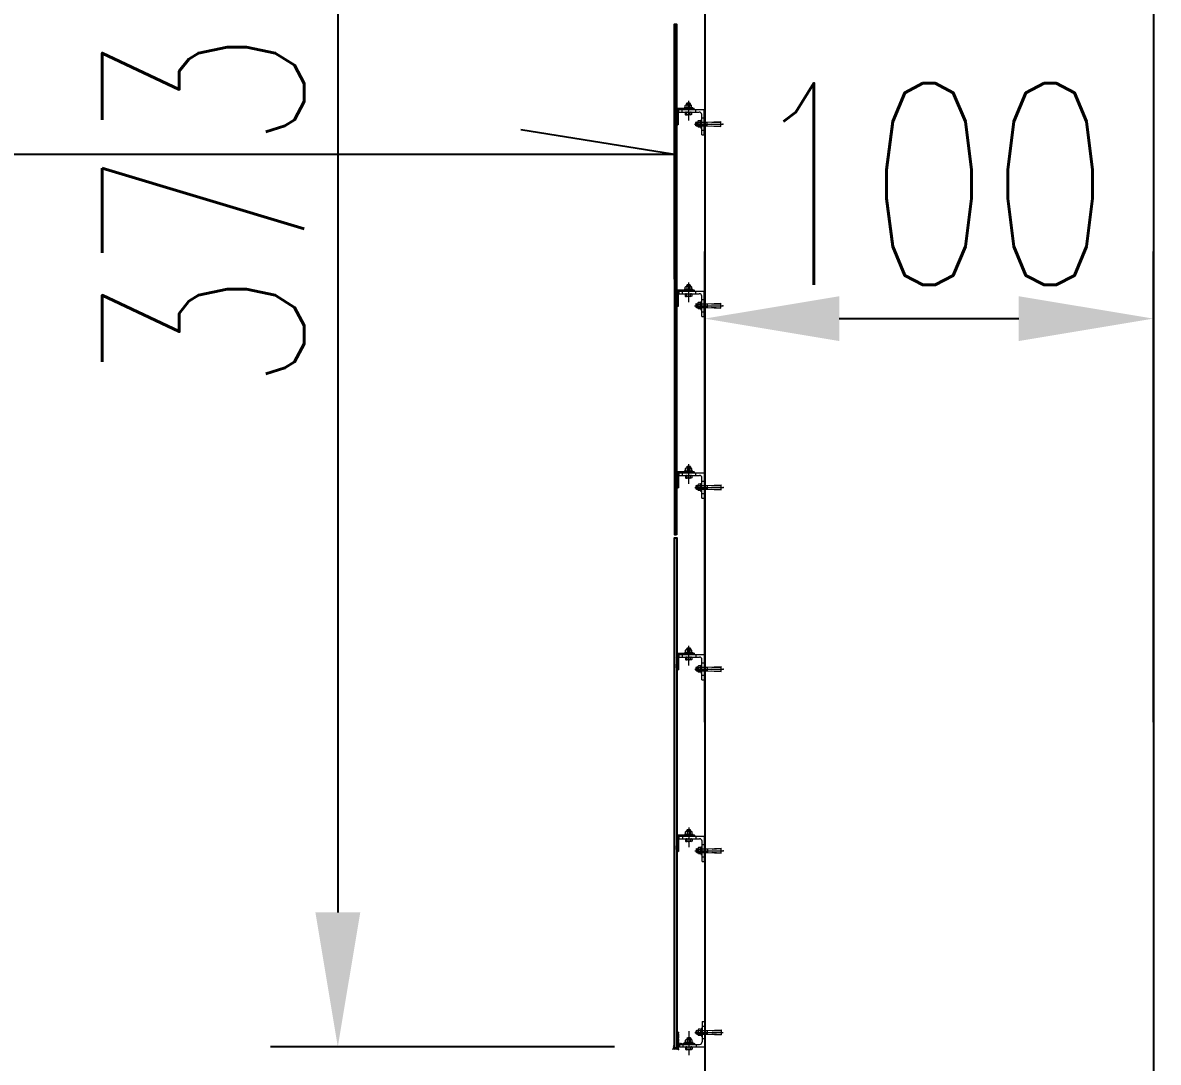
# Model space of a CAD drawing. Header units: millimetres. Extents: x -48690 to 48320, y -25312 to 3911.
# Drawn here: x -11820.8 to -11567.7, y -1834.1 to -1602.3 of the extents above; entities that cross this region are included whole.
import ezdxf

# ---------------------------------------------------------------- set-up
doc = ezdxf.new("R2010")
doc.units = ezdxf.units.MM
doc.header["$LTSCALE"] = 0.25
doc.header["$MEASUREMENT"] = 0
doc.layers.add('DIM', color=3, linetype='Continuous')
doc.layers.add('次轮廓线', color=7, linetype='Continuous')
doc.layers.add('填充线', color=9, linetype='Continuous', lineweight=20)
doc.styles.get("Standard").update_dxf_attribs({"font": 'simplex1.shx', "width": 0.7, "bigfont": 'hztxt.shx'})
doc.dimstyles.new('150', dxfattribs={"dimscale": 15, "dimtxt": 3, "dimasz": 2, "dimexe": 1, "dimexo": 1, "dimgap": 0.5, "dimtad": 1, "dimdec": 1, "dimdsep": 46, "dimtxsty": 'Standard', "dimcen": 0.5, "dimadec": 0, "dimazin": 0, "dimtfac": 1, "dimtdec": 1, "dimtofl": 0, "dimtmove": 2, "dimatfit": 3, "dimfxl": 0, "dimtolj": 1, "dimtzin": 0, "dimarcsym": 0})

# ---------------------------------------------------------------- blocks, each defined once
blk = doc.blocks.new('*D7')
at = {"color": 0, "lineweight": -2}
for p, q in [((-11668.8, -1758.29), (-11668.8, -1653.29)), ((-11568.8, -1758.29), (-11568.8, -1653.29)), ((-11638.8, -1668.29), (-11598.8, -1668.29))]:
    blk.add_line(p, q, dxfattribs=at)
at = {"color": 0}
for points in [[(-11638.8, -1663.29), (-11638.8, -1673.29), (-11668.8, -1668.29)], [(-11598.8, -1663.29), (-11598.8, -1673.29), (-11568.8, -1668.29)]]:
    blk.add_solid(points, dxfattribs=at)
at = {"layer": 'Defpoints', "color": 0}
for p in [(-11568.8, -1668.29), (-11668.8, -1835.68), (-11568.8, -1905.68)]:
    blk.add_point(p, dxfattribs=at)
at = {"color": 0, "insert": (-11618.8, -1638.29), "char_height": 45, "attachment_point": 5}
blk.add_mtext('\\A1;100', dxfattribs=at)
blk = doc.blocks.new('A$C34480033')
at = {"linetype": 'Continuous'}
h = blk.add_hatch(dxfattribs=at)
h.set_pattern_fill('ANSI31', color=1, scale=15, style=0)
h.set_pattern_definition([(45, (-207.7575, -198.1272), (-1.325825, 1.325825), [])])
h.paths.add_polyline_path([(12.7, 15.9), (12.7, -20.1, 0.414214), (13.7, -21.1), (14.7, -21.1, 0.414214), (15.7, -20.1), (15.7, 17.9, 0.414214), (14.7, 18.9), (-23.3, 18.9, 0.414214), (-24.3, 17.9), (-24.3, 16.9, 0.414214), (-23.3, 15.9)])
for p, q in [((-24.3, 16.9), (-24.3, 17.9)), ((14.7, 18.9), (-23.3, 18.9)), ((12.7, 15.9), (-23.3, 15.9)), ((12.7, -20.1), (12.7, 15.9)), ((15.7, -20.1), (15.7, 17.9))]:
    blk.add_line(p, q, dxfattribs=at)
at = {"linetype": 'Continuous', "const_width": 0.3}
for points in [[(-23.3, 18.9, 0.414214), (-24.3, 17.9, 0.414214)], [(-24.3, 16.9, 0.414214), (-23.3, 15.9, 0.414214)], [(15.7, 17.9, 0.414214), (14.7, 18.9, 0.414214)], [(12.7, -20.1, 0.414214), (13.7, -21.1, 0.414214)], [(14.7, -21.1, 0.414214), (15.7, -20.1, 0.414214)]]:
    blk.add_lwpolyline(points, format="xyb", dxfattribs=at)
for points in [[(-24.3, 17.9), (-24.3, 16.9)], [(14.7, 18.9), (-23.3, 18.9)], [(-23.3, 15.9), (12.7, 15.9)], [(12.7, 15.9), (12.7, -20.1)], [(15.7, -20.1), (15.7, 17.9)], [(13.7, -21.1), (14.7, -21.1)]]:
    blk.add_lwpolyline(points, dxfattribs=at)
at = {"linetype": 'Continuous'}
for centre, start, end in [((-23.3, 17.9), 90, 180), ((-23.3, 16.9), 180, 270), ((14.7, 17.9), 0, 90)]:
    blk.add_arc(centre, 1, start, end, dxfattribs=at)
at = {"layer": 'Defpoints', "color": 0, "linetype": 'ByBlock'}
for p in [(-24.3, 16.9), (-23.3, 18.9), (-23.3, 15.9), (14.7, 18.9), (15.7, 17.9), (14.7, -21.1)]:
    blk.add_point(p, dxfattribs=at)
blk = doc.blocks.new('*D52')
at = {"color": 0, "lineweight": -2}
for p, q in [((-11703.91, -1457.68), (-11765.57, -1457.68)), ((-11750.57, -1487.68), (-11750.57, -1800.68)), ((-11688.91, -1830.68), (-11765.57, -1830.68))]:
    blk.add_line(p, q, dxfattribs=at)
at = {"color": 0}
for points in [[(-11755.57, -1487.68), (-11745.57, -1487.68), (-11750.57, -1457.68)], [(-11755.57, -1800.68), (-11745.57, -1800.68), (-11750.57, -1830.68)]]:
    blk.add_solid(points, dxfattribs=at)
at = {"layer": 'Defpoints', "color": 0}
for p in [(-11688.91, -1457.68), (-11750.57, -1830.68), (-11673.91, -1830.68)]:
    blk.add_point(p, dxfattribs=at)
at = {"color": 0, "insert": (-11780.57, -1644.18), "char_height": 45, "attachment_point": 5, "rotation": 90}
blk.add_mtext('\\A1;373', dxfattribs=at)

msp = doc.modelspace()

# ---------------------------------------------------------------- hatches: boundary and pattern name
for points in [[(-11675.06, -1716.48), (-11675.46, -1716.48), (-11675.51, -1602.6), (-11675.06, -1602.6)], [(-11675.04, -1830.96), (-11675.51, -1830.96), (-11675.51, -1717.15), (-11675.04, -1717.15)]]:
    msp.add_hatch(color=5).paths.add_polyline_path(points)
at = {"layer": '填充线', "ltscale": 5}
h = msp.add_hatch(dxfattribs=at)
h.set_pattern_fill('ANSI37', scale=0.046918, style=0)
h.set_pattern_definition([(135, (-7830.32345, -6353.16777), (0.1053344507, 0.1053344507), []), (45, (-7830.32345, -6353.16777), (0.1053344507, -0.1053344507), [])])
h.paths.add_polyline_path([(-11674.91, -1622.71), (-11675.15, -1622.71), (-11675.15, -1621.86), (-11674.91, -1621.86)])
h = msp.add_hatch(dxfattribs=at)
h.set_pattern_fill('ANSI37', scale=0.046918, style=0)
h.set_pattern_definition([(225, (-7830.32345, 3106.63093), (0.1053344507, -0.1053344507), []), (315, (-7830.32345, 3106.63093), (0.1053344507, 0.1053344507), [])])
h.paths.add_polyline_path([(-11674.91, -1624.68), (-11675.15, -1624.68), (-11675.15, -1623.83), (-11674.91, -1623.83)])
h = msp.add_hatch(dxfattribs=at)
h.set_pattern_fill('ANSI37', scale=0.046918, style=0)
h.set_pattern_definition([(135, (-7830.3026, -6393.67385), (0.1053344507, 0.1053344507), []), (45, (-7830.3026, -6393.67385), (0.1053344507, -0.1053344507), [])])
h.paths.add_polyline_path([(-11674.89, -1663.21), (-11675.13, -1663.21), (-11675.13, -1662.37), (-11674.89, -1662.37)])
h = msp.add_hatch(dxfattribs=at)
h.set_pattern_fill('ANSI37', scale=0.046918, style=0)
h.set_pattern_definition([(225, (-7830.3026, 3066.12485), (0.1053344507, -0.1053344507), []), (315, (-7830.3026, 3066.12485), (0.1053344507, 0.1053344507), [])])
h.paths.add_polyline_path([(-11674.89, -1665.18), (-11675.13, -1665.18), (-11675.13, -1664.34), (-11674.89, -1664.34)])
h = msp.add_hatch(dxfattribs=at)
h.set_pattern_fill('ANSI37', scale=0.046918, style=0)
h.set_pattern_definition([(135, (-7830.28175, -6434.17992), (0.1053344507, 0.1053344507), []), (45, (-7830.28175, -6434.17992), (0.1053344507, -0.1053344507), [])])
h.paths.add_polyline_path([(-11674.87, -1703.72), (-11675.11, -1703.72), (-11675.11, -1702.87), (-11674.87, -1702.87)])
h = msp.add_hatch(dxfattribs=at)
h.set_pattern_fill('ANSI37', scale=0.046918, style=0)
h.set_pattern_definition([(225, (-7830.28175, 3025.61877), (0.1053344507, -0.1053344507), []), (315, (-7830.28175, 3025.61877), (0.1053344507, 0.1053344507), [])])
h.paths.add_polyline_path([(-11674.87, -1705.69), (-11675.11, -1705.69), (-11675.11, -1704.84), (-11674.87, -1704.84)])
h = msp.add_hatch(dxfattribs=at)
h.set_pattern_fill('ANSI37', scale=0.046918, style=0)
h.set_pattern_definition([(135, (-7830.2609, -6474.686), (0.1053344507, 0.1053344507), []), (45, (-7830.2609, -6474.686), (0.1053344507, -0.1053344507), [])])
h.paths.add_polyline_path([(-11674.85, -1744.22), (-11675.09, -1744.22), (-11675.09, -1743.38), (-11674.85, -1743.38)])
h = msp.add_hatch(dxfattribs=at)
h.set_pattern_fill('ANSI37', scale=0.046918, style=0)
h.set_pattern_definition([(225, (-7830.2609, 2985.1127), (0.1053344507, -0.1053344507), []), (315, (-7830.2609, 2985.1127), (0.1053344507, 0.1053344507), [])])
h.paths.add_polyline_path([(-11674.85, -1746.19), (-11675.09, -1746.19), (-11675.09, -1745.35), (-11674.85, -1745.35)])
h = msp.add_hatch(dxfattribs=at)
h.set_pattern_fill('ANSI37', scale=0.046918, style=0)
h.set_pattern_definition([(135, (-7830.24005, -6515.19208), (0.1053344507, 0.1053344507), []), (45, (-7830.24005, -6515.19208), (0.1053344507, -0.1053344507), [])])
h.paths.add_polyline_path([(-11674.83, -1784.73), (-11675.07, -1784.73), (-11675.07, -1783.89), (-11674.83, -1783.89)])
h = msp.add_hatch(dxfattribs=at)
h.set_pattern_fill('ANSI37', scale=0.046918, style=0)
h.set_pattern_definition([(225, (-7830.24005, 2944.60661), (0.1053344507, -0.1053344507), []), (315, (-7830.24005, 2944.60661), (0.1053344507, 0.1053344507), [])])
h.paths.add_polyline_path([(-11674.83, -1786.7), (-11675.07, -1786.7), (-11675.07, -1785.86), (-11674.83, -1785.86)])
h = msp.add_hatch(dxfattribs=at)
h.set_pattern_fill('ANSI31', scale=1.407547, style=0)
h.set_pattern_definition([(135, (-11656.17209, -1849.10052), (0.1244108, 0.1244108), [])])
edge = h.paths.add_edge_path()
edge.add_line((-11671.9, -1830.12), (-11671.9, -1829.83))
edge.add_line((-11671.9, -1829.83), (-11671.15, -1829.83))
edge.add_arc((-11671.15, -1829.93), 0.0938, 360, 450, ccw=False)
edge.add_line((-11671.06, -1829.93), (-11671.06, -1830.02))
edge.add_arc((-11671.15, -1830.02), 0.0938, 270, 360, ccw=False)
edge.add_line((-11671.15, -1830.12), (-11671.9, -1830.12))
edge = h.paths.add_edge_path()
edge.add_line((-11672.75, -1829.83), (-11672.75, -1830.12))
edge.add_line((-11672.75, -1830.12), (-11674.53, -1830.12))
edge.add_line((-11674.53, -1830.12), (-11674.53, -1831.15))
edge.add_arc((-11674.62, -1831.15), 0.0938, 270, 360, ccw=False)
edge.add_line((-11674.62, -1831.24), (-11675.7, -1831.24))
edge.add_arc((-11675.7, -1831.15), 0.0938, 180, 270, ccw=False)
edge.add_line((-11675.8, -1831.15), (-11675.8, -1830.4))
edge.add_arc((-11675.7, -1830.4), 0.0938, 450, 540, ccw=False)
edge.add_line((-11675.7, -1830.3), (-11675.61, -1830.3))
edge.add_arc((-11675.61, -1830.4), 0.0938, 360, 450, ccw=False)
edge.add_line((-11675.51, -1830.4), (-11675.51, -1830.96))
edge.add_line((-11675.51, -1830.96), (-11674.81, -1830.96))
edge.add_line((-11674.81, -1830.96), (-11674.81, -1827.58))
edge.add_arc((-11674.72, -1827.58), 0.0938, 450, 540, ccw=False)
edge.add_line((-11674.72, -1827.49), (-11674.62, -1827.49))
edge.add_arc((-11674.62, -1827.58), 0.0938, 360, 450, ccw=False)
edge.add_line((-11674.53, -1827.58), (-11674.53, -1829.83))
edge.add_line((-11674.53, -1829.83), (-11672.75, -1829.83))
h = msp.add_hatch(dxfattribs=at)
h.set_pattern_fill('ANSI37', scale=0.046918, style=0)
h.set_pattern_definition([(135, (-7830.2192, -6559.26395), (0.1053344507, 0.1053344507), []), (45, (-7830.2192, -6559.26395), (0.1053344507, -0.1053344507), [])])
h.paths.add_polyline_path([(-11674.81, -1828.8), (-11675.04, -1828.8), (-11675.04, -1827.96), (-11674.81, -1827.96)])

# ---------------------------------------------------------------- linework, layer by layer
at = {"color": 5}
for p, q in [((-11675.06, -1716.48), (-11675.06, -1602.6)), ((-11675.51, -1830.4), (-11675.51, -1718.36)), ((-11675.04, -1717.15), (-11675.04, -1830.96))]:
    msp.add_line(p, q, dxfattribs=at)
for points in [[(-11675.06, -1716.48), (-11675.46, -1716.48), (-11675.51, -1602.6), (-11675.06, -1602.6)], [(-11675.04, -1830.96), (-11675.51, -1830.96), (-11675.51, -1717.15), (-11675.04, -1717.15)]]:
    msp.add_lwpolyline(points, close=True, dxfattribs=at)
at = {"layer": 'DIM', "color": 7, "ltscale": 100}
for p, q in [((-11676, -1631.64), (-11709.76, -1626.18)), ((-12997.15, -1631.65), (-11675.5, -1631.64))]:
    msp.add_line(p, q, dxfattribs=at)
at = {"layer": '填充线', "color": 7, "ltscale": 5}
for p, q in [((-11672.43, -1619.71), (-11672.43, -1624.11)), ((-11674.54, -1622.24), (-11674.54, -1621.67)), ((-11674.54, -1621.67), (-11668.91, -1621.67)), ((-11674.54, -1622.24), (-11670.03, -1622.24)), ((-11673.79, -1622.24), (-11673.79, -1621.67)), ((-11671.47, -1621.27), (-11673.39, -1621.27)), ((-11673.39, -1621.39), (-11673.39, -1621.27)), ((-11673.15, -1621.16), (-11673.15, -1620.73)), ((-11671.71, -1621.27), (-11673.15, -1621.27)), ((-11673.15, -1621.27), (-11673.15, -1621.27)), ((-11673.15, -1622.34), (-11673.15, -1622.78)), ((-11671.89, -1620.63), (-11672.96, -1620.63)), ((-11672.83, -1620.32), (-11672.75, -1620.17)), ((-11672.83, -1620.32), (-11672.03, -1620.32)), ((-11672.83, -1620.32), (-11672.83, -1620.63)), ((-11672.78, -1620.73), (-11672.78, -1621.16)), ((-11672.78, -1622.78), (-11672.78, -1622.34)), ((-11672.75, -1620.17), (-11672.1, -1620.17)), ((-11672.75, -1620.63), (-11672.75, -1620.32)), ((-11672.03, -1620.32), (-11672.1, -1620.17)), ((-11672.1, -1620.63), (-11672.1, -1620.32)), ((-11672.08, -1620.73), (-11671.89, -1620.63)), ((-11672.08, -1621.16), (-11672.08, -1620.73)), ((-11672.08, -1622.34), (-11672.08, -1622.78)), ((-11672.03, -1620.32), (-11672.03, -1620.63)), ((-11671.71, -1620.73), (-11671.89, -1620.63)), ((-11671.71, -1621.16), (-11671.71, -1620.73)), ((-11671.71, -1621.27), (-11671.71, -1621.27)), ((-11671.71, -1622.34), (-11671.71, -1622.78)), ((-11671.47, -1621.39), (-11671.47, -1621.27)), ((-11670.79, -1622.24), (-11670.79, -1621.67)), ((-11668.91, -1627.3), (-11668.91, -1621.67)), ((-11671.89, -1622.88), (-11672.96, -1622.88)), ((-11672.08, -1622.78), (-11671.89, -1622.88)), ((-11671.71, -1622.78), (-11671.89, -1622.88)), ((-11671.06, -1624.91), (-11664.75, -1624.91)), ((-11670.36, -1624.59), (-11670.83, -1624.59)), ((-11670.67, -1624.51), (-11670.82, -1624.58)), ((-11670.82, -1624.58), (-11670.82, -1625.24)), ((-11670.67, -1624.51), (-11670.67, -1625.31)), ((-11670.67, -1624.51), (-11668.29, -1624.51)), ((-11670.36, -1625.45), (-11670.36, -1624.37)), ((-11669.82, -1624.19), (-11670.25, -1624.19)), ((-11670.25, -1624.56), (-11669.82, -1624.56)), ((-11669.71, -1625.63), (-11669.71, -1624.19)), ((-11669.59, -1624.19), (-11669.71, -1624.19)), ((-11669.59, -1625.87), (-11669.59, -1623.95)), ((-11669.47, -1623.95), (-11669.59, -1623.95)), ((-11669.47, -1627.3), (-11669.47, -1622.8)), ((-11669.47, -1623.55), (-11668.91, -1623.55)), ((-11669.47, -1625.87), (-11669.47, -1623.95)), ((-11668.29, -1624.59), (-11669.47, -1624.59)), ((-11668.29, -1624.51), (-11665.2, -1624.34)), ((-11668.29, -1624.51), (-11668.29, -1625.31)), ((-11667.23, -1624.55), (-11667.23, -1624.45)), ((-11667.23, -1624.55), (-11665.2, -1624.46)), ((-11665.2, -1625.48), (-11665.2, -1624.34)), ((-11670.67, -1625.31), (-11670.82, -1625.24)), ((-11670.67, -1625.31), (-11668.29, -1625.31)), ((-11670.25, -1625.26), (-11670.36, -1625.45)), ((-11670.25, -1625.63), (-11670.36, -1625.45)), ((-11669.82, -1625.26), (-11670.25, -1625.26)), ((-11669.82, -1625.63), (-11670.25, -1625.63)), ((-11669.59, -1625.63), (-11669.71, -1625.63)), ((-11669.47, -1625.87), (-11669.59, -1625.87)), ((-11668.29, -1625.23), (-11669.47, -1625.23)), ((-11669.47, -1626.27), (-11668.91, -1626.27)), ((-11669.47, -1627.3), (-11668.91, -1627.3)), ((-11668.29, -1625.31), (-11665.2, -1625.48)), ((-11667.23, -1625.27), (-11667.23, -1625.37)), ((-11667.23, -1625.27), (-11665.2, -1625.36)), ((-11672.41, -1660.21), (-11672.41, -1664.62)), ((-11674.52, -1662.74), (-11674.52, -1662.18)), ((-11674.52, -1662.18), (-11668.89, -1662.18)), ((-11674.52, -1662.74), (-11670.01, -1662.74)), ((-11673.77, -1662.74), (-11673.77, -1662.18)), ((-11671.44, -1661.78), (-11673.37, -1661.78)), ((-11673.37, -1661.9), (-11673.37, -1661.78)), ((-11673.13, -1661.67), (-11673.13, -1661.24)), ((-11671.69, -1661.78), (-11673.13, -1661.78)), ((-11673.13, -1661.78), (-11673.13, -1661.78)), ((-11673.13, -1662.85), (-11673.13, -1663.28)), ((-11671.87, -1661.13), (-11672.94, -1661.13)), ((-11672.81, -1660.82), (-11672.73, -1660.67)), ((-11672.81, -1660.82), (-11672.01, -1660.82)), ((-11672.81, -1660.82), (-11672.81, -1661.13)), ((-11672.76, -1661.24), (-11672.76, -1661.67)), ((-11672.76, -1663.28), (-11672.76, -1662.85)), ((-11672.73, -1660.67), (-11672.08, -1660.67)), ((-11672.73, -1661.13), (-11672.73, -1660.82)), ((-11672.01, -1660.82), (-11672.08, -1660.67)), ((-11672.08, -1661.13), (-11672.08, -1660.82)), ((-11672.06, -1661.24), (-11671.87, -1661.13)), ((-11672.06, -1661.67), (-11672.06, -1661.24)), ((-11672.06, -1662.85), (-11672.06, -1663.28)), ((-11672.01, -1660.82), (-11672.01, -1661.13)), ((-11671.69, -1661.24), (-11671.87, -1661.13)), ((-11671.69, -1661.67), (-11671.69, -1661.24)), ((-11671.69, -1661.78), (-11671.69, -1661.78)), ((-11671.69, -1662.85), (-11671.69, -1663.28)), ((-11671.44, -1661.9), (-11671.44, -1661.78)), ((-11670.76, -1662.74), (-11670.76, -1662.18)), ((-11668.89, -1667.81), (-11668.89, -1662.18)), ((-11671.87, -1663.39), (-11672.94, -1663.39)), ((-11672.06, -1663.28), (-11671.87, -1663.39)), ((-11671.69, -1663.28), (-11671.87, -1663.39)), ((-11671.04, -1665.42), (-11664.73, -1665.42)), ((-11670.34, -1665.1), (-11670.81, -1665.1)), ((-11670.64, -1665.02), (-11670.8, -1665.09)), ((-11670.8, -1665.09), (-11670.8, -1665.74)), ((-11670.64, -1665.02), (-11670.64, -1665.82)), ((-11670.64, -1665.02), (-11668.27, -1665.02)), ((-11670.34, -1665.95), (-11670.34, -1664.88)), ((-11669.8, -1664.7), (-11670.23, -1664.7)), ((-11670.23, -1665.07), (-11669.8, -1665.07)), ((-11669.69, -1666.14), (-11669.69, -1664.7)), ((-11669.57, -1664.7), (-11669.69, -1664.7)), ((-11669.57, -1666.38), (-11669.57, -1664.45)), ((-11669.45, -1664.45), (-11669.57, -1664.45)), ((-11669.45, -1667.81), (-11669.45, -1663.31)), ((-11669.45, -1664.06), (-11668.89, -1664.06)), ((-11669.45, -1666.38), (-11669.45, -1664.45)), ((-11668.27, -1665.1), (-11669.45, -1665.1)), ((-11668.27, -1665.02), (-11665.17, -1664.84)), ((-11668.27, -1665.02), (-11668.27, -1665.82)), ((-11667.21, -1665.06), (-11667.21, -1664.96)), ((-11667.21, -1665.06), (-11665.17, -1664.96)), ((-11665.17, -1665.99), (-11665.17, -1664.84)), ((-11670.64, -1665.82), (-11670.8, -1665.74)), ((-11670.64, -1665.82), (-11668.27, -1665.82)), ((-11670.23, -1665.77), (-11670.34, -1665.95)), ((-11670.23, -1666.14), (-11670.34, -1665.95)), ((-11669.8, -1665.77), (-11670.23, -1665.77)), ((-11669.8, -1666.14), (-11670.23, -1666.14)), ((-11669.57, -1666.14), (-11669.69, -1666.14)), ((-11669.45, -1666.38), (-11669.57, -1666.38)), ((-11668.27, -1665.74), (-11669.45, -1665.74)), ((-11669.45, -1666.78), (-11668.89, -1666.78)), ((-11669.45, -1667.81), (-11668.89, -1667.81)), ((-11668.27, -1665.82), (-11665.17, -1665.99)), ((-11667.21, -1665.77), (-11667.21, -1665.88)), ((-11667.21, -1665.77), (-11665.17, -1665.87)), ((-11672.39, -1700.72), (-11672.39, -1705.13)), ((-11674.5, -1703.25), (-11674.5, -1702.69)), ((-11674.5, -1702.69), (-11668.87, -1702.69)), ((-11674.5, -1703.25), (-11669.99, -1703.25)), ((-11673.75, -1703.25), (-11673.75, -1702.69)), ((-11671.42, -1702.28), (-11673.35, -1702.28)), ((-11673.35, -1702.4), (-11673.35, -1702.28)), ((-11673.11, -1702.18), (-11673.11, -1701.74)), ((-11671.66, -1702.28), (-11673.11, -1702.28)), ((-11673.11, -1702.28), (-11673.11, -1702.28)), ((-11673.11, -1703.36), (-11673.11, -1703.79)), ((-11671.85, -1701.64), (-11672.92, -1701.64)), ((-11672.79, -1701.33), (-11672.71, -1701.18)), ((-11672.79, -1701.33), (-11671.98, -1701.33)), ((-11672.79, -1701.33), (-11672.79, -1701.64)), ((-11672.74, -1701.74), (-11672.74, -1702.18)), ((-11672.74, -1703.79), (-11672.74, -1703.36)), ((-11672.71, -1701.18), (-11672.06, -1701.18)), ((-11672.71, -1701.64), (-11672.71, -1701.33)), ((-11671.98, -1701.33), (-11672.06, -1701.18)), ((-11672.06, -1701.64), (-11672.06, -1701.33)), ((-11672.03, -1701.74), (-11671.85, -1701.64)), ((-11672.03, -1702.18), (-11672.03, -1701.74)), ((-11672.03, -1703.36), (-11672.03, -1703.79)), ((-11671.98, -1701.33), (-11671.98, -1701.64)), ((-11671.66, -1701.74), (-11671.85, -1701.64)), ((-11671.66, -1702.18), (-11671.66, -1701.74)), ((-11671.66, -1702.28), (-11671.66, -1702.28)), ((-11671.66, -1703.36), (-11671.66, -1703.79)), ((-11671.42, -1702.4), (-11671.42, -1702.28)), ((-11670.74, -1703.25), (-11670.74, -1702.69)), ((-11668.87, -1708.32), (-11668.87, -1702.69)), ((-11671.85, -1703.89), (-11672.92, -1703.89)), ((-11672.03, -1703.79), (-11671.85, -1703.89)), ((-11671.66, -1703.79), (-11671.85, -1703.89)), ((-11671.02, -1705.92), (-11664.71, -1705.92)), ((-11670.32, -1705.6), (-11670.78, -1705.6)), ((-11670.62, -1705.52), (-11670.77, -1705.6)), ((-11670.77, -1705.6), (-11670.77, -1706.25)), ((-11670.62, -1705.52), (-11670.62, -1706.32)), ((-11670.62, -1705.52), (-11668.25, -1705.52)), ((-11670.32, -1706.46), (-11670.32, -1705.39)), ((-11669.78, -1705.2), (-11670.21, -1705.2)), ((-11670.21, -1705.57), (-11669.78, -1705.57)), ((-11669.67, -1706.64), (-11669.67, -1705.2)), ((-11669.55, -1705.2), (-11669.67, -1705.2)), ((-11669.55, -1706.88), (-11669.55, -1704.96)), ((-11669.43, -1704.96), (-11669.55, -1704.96)), ((-11669.43, -1708.32), (-11669.43, -1703.81)), ((-11669.43, -1704.56), (-11668.87, -1704.56)), ((-11669.43, -1706.88), (-11669.43, -1704.96)), ((-11668.25, -1705.6), (-11669.43, -1705.6)), ((-11668.25, -1705.52), (-11665.15, -1705.35)), ((-11668.25, -1705.52), (-11668.25, -1706.32)), ((-11667.19, -1705.57), (-11667.19, -1705.46)), ((-11667.19, -1705.57), (-11665.15, -1705.47)), ((-11665.15, -1706.5), (-11665.15, -1705.35)), ((-11670.62, -1706.32), (-11670.77, -1706.25)), ((-11670.62, -1706.32), (-11668.25, -1706.32)), ((-11670.21, -1706.27), (-11670.32, -1706.46)), ((-11670.21, -1706.64), (-11670.32, -1706.46)), ((-11669.78, -1706.27), (-11670.21, -1706.27)), ((-11669.78, -1706.64), (-11670.21, -1706.64)), ((-11669.55, -1706.64), (-11669.67, -1706.64)), ((-11669.43, -1706.88), (-11669.55, -1706.88)), ((-11668.25, -1706.24), (-11669.43, -1706.24)), ((-11669.43, -1707.28), (-11668.87, -1707.28)), ((-11669.43, -1708.32), (-11668.87, -1708.32)), ((-11668.25, -1706.32), (-11665.15, -1706.5)), ((-11667.19, -1706.28), (-11667.19, -1706.38)), ((-11667.19, -1706.28), (-11665.15, -1706.38)), ((-11672.37, -1741.23), (-11672.37, -1745.63)), ((-11674.48, -1743.75), (-11674.48, -1743.19)), ((-11674.48, -1743.19), (-11668.85, -1743.19)), ((-11674.48, -1743.75), (-11669.97, -1743.75)), ((-11673.73, -1743.75), (-11673.73, -1743.19)), ((-11671.4, -1742.79), (-11673.33, -1742.79)), ((-11673.33, -1742.91), (-11673.33, -1742.79)), ((-11673.09, -1742.68), (-11673.09, -1742.25)), ((-11671.64, -1742.79), (-11673.09, -1742.79)), ((-11673.09, -1742.79), (-11673.09, -1742.79)), ((-11673.09, -1743.86), (-11673.09, -1744.29)), ((-11671.83, -1742.14), (-11672.9, -1742.14)), ((-11672.77, -1741.84), (-11672.69, -1741.69)), ((-11672.77, -1741.84), (-11671.96, -1741.84)), ((-11672.77, -1741.84), (-11672.77, -1742.14)), ((-11672.72, -1742.25), (-11672.72, -1742.68)), ((-11672.72, -1744.29), (-11672.72, -1743.86)), ((-11672.69, -1741.69), (-11672.04, -1741.69)), ((-11672.69, -1742.14), (-11672.69, -1741.84)), ((-11671.96, -1741.84), (-11672.04, -1741.69)), ((-11672.04, -1742.14), (-11672.04, -1741.84)), ((-11672.01, -1742.25), (-11671.83, -1742.14)), ((-11672.01, -1742.68), (-11672.01, -1742.25)), ((-11672.01, -1743.86), (-11672.01, -1744.29)), ((-11671.96, -1741.84), (-11671.96, -1742.14)), ((-11671.64, -1742.25), (-11671.83, -1742.14)), ((-11671.64, -1742.68), (-11671.64, -1742.25)), ((-11671.64, -1742.79), (-11671.64, -1742.79)), ((-11671.64, -1743.86), (-11671.64, -1744.29)), ((-11671.4, -1742.91), (-11671.4, -1742.79)), ((-11670.72, -1743.75), (-11670.72, -1743.19)), ((-11668.85, -1748.82), (-11668.85, -1743.19)), ((-11671.83, -1744.4), (-11672.9, -1744.4)), ((-11672.01, -1744.29), (-11671.83, -1744.4)), ((-11671.64, -1744.29), (-11671.83, -1744.4)), ((-11671, -1746.43), (-11664.69, -1746.43)), ((-11670.3, -1746.11), (-11670.76, -1746.11)), ((-11670.6, -1746.03), (-11670.75, -1746.1)), ((-11670.75, -1746.1), (-11670.75, -1746.75)), ((-11670.6, -1746.03), (-11670.6, -1746.83)), ((-11670.6, -1746.03), (-11668.23, -1746.03)), ((-11670.3, -1746.97), (-11670.3, -1745.89)), ((-11669.76, -1745.71), (-11670.19, -1745.71)), ((-11670.19, -1746.08), (-11669.76, -1746.08)), ((-11669.65, -1747.15), (-11669.65, -1745.71)), ((-11669.53, -1745.71), (-11669.65, -1745.71)), ((-11669.53, -1747.39), (-11669.53, -1745.47)), ((-11669.41, -1745.47), (-11669.53, -1745.47)), ((-11669.41, -1748.82), (-11669.41, -1744.32)), ((-11669.41, -1745.07), (-11668.85, -1745.07)), ((-11669.41, -1747.39), (-11669.41, -1745.47)), ((-11668.23, -1746.11), (-11669.41, -1746.11)), ((-11668.23, -1746.03), (-11665.13, -1745.86)), ((-11668.23, -1746.03), (-11668.23, -1746.83)), ((-11667.17, -1746.07), (-11667.17, -1745.97)), ((-11667.17, -1746.07), (-11665.13, -1745.98)), ((-11665.13, -1747), (-11665.13, -1745.86)), ((-11670.6, -1746.83), (-11670.75, -1746.75)), ((-11670.6, -1746.83), (-11668.23, -1746.83)), ((-11670.19, -1746.78), (-11670.3, -1746.97)), ((-11670.19, -1747.15), (-11670.3, -1746.97)), ((-11669.76, -1746.78), (-11670.19, -1746.78)), ((-11669.76, -1747.15), (-11670.19, -1747.15)), ((-11669.53, -1747.15), (-11669.65, -1747.15)), ((-11669.41, -1747.39), (-11669.53, -1747.39)), ((-11668.23, -1746.75), (-11669.41, -1746.75)), ((-11669.41, -1747.79), (-11668.85, -1747.79)), ((-11669.41, -1748.82), (-11668.85, -1748.82)), ((-11668.23, -1746.83), (-11665.13, -1747)), ((-11667.17, -1746.79), (-11667.17, -1746.89)), ((-11667.17, -1746.79), (-11665.13, -1746.88)), ((-11672.34, -1781.73), (-11672.34, -1786.14)), ((-11674.46, -1784.26), (-11674.46, -1783.7)), ((-11674.46, -1783.7), (-11668.83, -1783.7)), ((-11674.46, -1784.26), (-11669.95, -1784.26)), ((-11673.7, -1784.26), (-11673.7, -1783.7)), ((-11671.38, -1783.3), (-11673.31, -1783.3)), ((-11673.31, -1783.42), (-11673.31, -1783.3)), ((-11673.07, -1783.19), (-11673.07, -1782.76)), ((-11671.62, -1783.3), (-11673.07, -1783.3)), ((-11673.07, -1783.3), (-11673.07, -1783.3)), ((-11673.07, -1784.37), (-11673.07, -1784.8)), ((-11671.81, -1782.65), (-11672.88, -1782.65)), ((-11672.75, -1782.34), (-11672.67, -1782.19)), ((-11672.75, -1782.34), (-11671.94, -1782.34)), ((-11672.75, -1782.34), (-11672.75, -1782.65)), ((-11672.7, -1782.76), (-11672.7, -1783.19)), ((-11672.7, -1784.8), (-11672.7, -1784.37)), ((-11672.67, -1782.19), (-11672.02, -1782.19)), ((-11672.67, -1782.65), (-11672.67, -1782.34)), ((-11671.94, -1782.34), (-11672.02, -1782.19)), ((-11672.02, -1782.65), (-11672.02, -1782.34)), ((-11671.99, -1782.76), (-11671.81, -1782.65)), ((-11671.99, -1783.19), (-11671.99, -1782.76)), ((-11671.99, -1784.37), (-11671.99, -1784.8)), ((-11671.94, -1782.34), (-11671.94, -1782.65)), ((-11671.62, -1782.76), (-11671.81, -1782.65)), ((-11671.62, -1783.19), (-11671.62, -1782.76)), ((-11671.62, -1783.3), (-11671.62, -1783.3)), ((-11671.62, -1784.37), (-11671.62, -1784.8)), ((-11671.38, -1783.42), (-11671.38, -1783.3)), ((-11670.7, -1784.26), (-11670.7, -1783.7)), ((-11668.83, -1789.33), (-11668.83, -1783.7)), ((-11671.81, -1784.91), (-11672.88, -1784.91)), ((-11671.99, -1784.8), (-11671.81, -1784.91)), ((-11671.62, -1784.8), (-11671.81, -1784.91)), ((-11670.98, -1786.93), (-11664.67, -1786.93)), ((-11670.28, -1786.61), (-11670.74, -1786.61)), ((-11670.58, -1786.53), (-11670.73, -1786.61)), ((-11670.73, -1786.61), (-11670.73, -1787.26)), ((-11670.58, -1786.53), (-11670.58, -1787.34)), ((-11670.58, -1786.53), (-11668.2, -1786.53)), ((-11670.28, -1787.47), (-11670.28, -1786.4)), ((-11669.74, -1786.21), (-11670.17, -1786.21)), ((-11670.17, -1786.58), (-11669.74, -1786.58)), ((-11669.63, -1787.66), (-11669.63, -1786.21)), ((-11669.51, -1786.21), (-11669.63, -1786.21)), ((-11669.51, -1787.9), (-11669.51, -1785.97)), ((-11669.39, -1785.97), (-11669.51, -1785.97)), ((-11669.39, -1789.33), (-11669.39, -1784.82)), ((-11669.39, -1785.57), (-11668.83, -1785.57)), ((-11669.39, -1787.9), (-11669.39, -1785.97)), ((-11668.2, -1786.61), (-11669.39, -1786.61)), ((-11668.2, -1786.53), (-11665.11, -1786.36)), ((-11668.2, -1786.53), (-11668.2, -1787.34)), ((-11667.15, -1786.58), (-11667.15, -1786.47)), ((-11667.15, -1786.58), (-11665.11, -1786.48)), ((-11665.11, -1787.51), (-11665.11, -1786.36)), ((-11670.58, -1787.34), (-11670.73, -1787.26)), ((-11670.58, -1787.34), (-11668.2, -1787.34)), ((-11670.17, -1787.29), (-11670.28, -1787.47)), ((-11670.17, -1787.66), (-11670.28, -1787.47)), ((-11669.74, -1787.29), (-11670.17, -1787.29)), ((-11669.74, -1787.66), (-11670.17, -1787.66)), ((-11669.51, -1787.66), (-11669.63, -1787.66)), ((-11669.39, -1787.9), (-11669.51, -1787.9)), ((-11668.2, -1787.26), (-11669.39, -1787.26)), ((-11669.39, -1788.3), (-11668.83, -1788.3)), ((-11669.39, -1789.33), (-11668.83, -1789.33)), ((-11668.2, -1787.34), (-11665.11, -1787.51)), ((-11667.15, -1787.29), (-11667.15, -1787.39)), ((-11667.15, -1787.29), (-11665.11, -1787.39)), ((-11672.32, -1827.19), (-11672.32, -1832.56)), ((-11670.96, -1827.44), (-11664.65, -1827.44)), ((-11670.56, -1827.04), (-11670.71, -1827.11)), ((-11670.71, -1827.77), (-11670.71, -1827.11)), ((-11670.56, -1827.04), (-11668.18, -1827.04)), ((-11670.56, -1827.84), (-11670.56, -1827.04)), ((-11670.15, -1826.72), (-11670.25, -1826.9)), ((-11670.15, -1827.09), (-11670.25, -1826.9)), ((-11670.25, -1826.9), (-11670.25, -1827.98)), ((-11669.72, -1826.72), (-11670.15, -1826.72)), ((-11669.72, -1827.09), (-11670.15, -1827.09)), ((-11669.49, -1826.72), (-11669.61, -1826.72)), ((-11669.61, -1826.72), (-11669.61, -1828.16)), ((-11669.37, -1826.48), (-11669.49, -1826.48)), ((-11669.49, -1826.48), (-11669.49, -1828.4)), ((-11669.37, -1825.05), (-11668.8, -1825.05)), ((-11669.37, -1825.05), (-11669.37, -1829.55)), ((-11669.37, -1826.08), (-11668.8, -1826.08)), ((-11669.37, -1826.48), (-11669.37, -1828.4)), ((-11668.18, -1827.12), (-11669.37, -1827.12)), ((-11668.8, -1825.05), (-11668.8, -1830.68)), ((-11668.18, -1827.04), (-11665.09, -1826.87)), ((-11668.18, -1827.84), (-11668.18, -1827.04)), ((-11667.13, -1827.08), (-11667.13, -1826.98)), ((-11667.13, -1827.08), (-11665.09, -1826.99)), ((-11665.09, -1826.87), (-11665.09, -1828.01)), ((-11673.29, -1829.83), (-11673.29, -1829.71)), ((-11671.36, -1829.71), (-11673.29, -1829.71)), ((-11671.36, -1829.83), (-11673.29, -1829.83)), ((-11673.04, -1829.61), (-11673.04, -1829.17)), ((-11673.04, -1829.71), (-11673.04, -1829.71)), ((-11671.6, -1829.71), (-11673.04, -1829.71)), ((-11671.79, -1829.07), (-11672.86, -1829.07)), ((-11672.72, -1828.76), (-11672.65, -1828.61)), ((-11672.72, -1828.76), (-11672.72, -1829.07)), ((-11672.72, -1828.76), (-11671.92, -1828.76)), ((-11672.67, -1829.17), (-11672.67, -1829.61)), ((-11672.65, -1828.61), (-11672, -1828.61)), ((-11672.65, -1829.07), (-11672.65, -1828.76)), ((-11671.92, -1828.76), (-11672, -1828.61)), ((-11672, -1829.07), (-11672, -1828.76)), ((-11671.97, -1829.17), (-11671.79, -1829.07)), ((-11671.97, -1829.61), (-11671.97, -1829.17)), ((-11671.92, -1828.76), (-11671.92, -1829.07)), ((-11671.6, -1829.17), (-11671.79, -1829.07)), ((-11671.6, -1829.61), (-11671.6, -1829.17)), ((-11671.6, -1829.71), (-11671.6, -1829.71)), ((-11671.36, -1829.83), (-11671.36, -1829.71)), ((-11670.25, -1827.76), (-11670.72, -1827.76)), ((-11670.56, -1827.84), (-11670.71, -1827.77)), ((-11670.56, -1827.84), (-11668.18, -1827.84)), ((-11670.15, -1827.79), (-11669.72, -1827.79)), ((-11669.72, -1828.16), (-11670.15, -1828.16)), ((-11669.49, -1828.16), (-11669.61, -1828.16)), ((-11669.37, -1828.4), (-11669.49, -1828.4)), ((-11668.18, -1827.76), (-11669.37, -1827.76)), ((-11669.37, -1828.8), (-11668.8, -1828.8)), ((-11668.18, -1827.84), (-11665.09, -1828.01)), ((-11667.13, -1827.8), (-11665.09, -1827.89)), ((-11667.13, -1827.8), (-11667.13, -1827.9)), ((-11675.93, -1831.24), (-11675.94, -1831.24)), ((-11674.43, -1830.12), (-11669.93, -1830.12)), ((-11674.43, -1830.12), (-11674.43, -1830.68)), ((-11674.43, -1830.68), (-11668.8, -1830.68)), ((-11673.68, -1830.12), (-11673.68, -1830.68)), ((-11673.04, -1830.79), (-11673.04, -1831.22)), ((-11671.79, -1831.32), (-11672.86, -1831.32)), ((-11671.9, -1829.97), (-11672.75, -1829.97)), ((-11672.67, -1831.22), (-11672.67, -1830.79)), ((-11671.97, -1830.79), (-11671.97, -1831.22)), ((-11671.97, -1831.22), (-11671.79, -1831.32)), ((-11671.6, -1831.22), (-11671.79, -1831.32)), ((-11671.6, -1830.79), (-11671.6, -1831.22)), ((-11670.68, -1830.12), (-11670.68, -1830.68))]:
    msp.add_line(p, q, dxfattribs=at)
for points in [[(-11674.91, -1621.86), (-11675.15, -1621.86), (-11675.15, -1622.71), (-11674.91, -1622.71)], [(-11674.91, -1624.68), (-11675.15, -1624.68), (-11675.15, -1623.83), (-11674.91, -1623.83)], [(-11674.89, -1662.37), (-11675.13, -1662.37), (-11675.13, -1663.21), (-11674.89, -1663.21)], [(-11674.89, -1665.18), (-11675.13, -1665.18), (-11675.13, -1664.34), (-11674.89, -1664.34)], [(-11674.87, -1702.87), (-11675.11, -1702.87), (-11675.11, -1703.72), (-11674.87, -1703.72)], [(-11674.87, -1705.69), (-11675.11, -1705.69), (-11675.11, -1704.84), (-11674.87, -1704.84)], [(-11674.85, -1743.38), (-11675.09, -1743.38), (-11675.09, -1744.22), (-11674.85, -1744.22)], [(-11674.85, -1746.19), (-11675.09, -1746.19), (-11675.09, -1745.35), (-11674.85, -1745.35)], [(-11674.83, -1783.89), (-11675.07, -1783.89), (-11675.07, -1784.73), (-11674.83, -1784.73)], [(-11674.83, -1786.7), (-11675.07, -1786.7), (-11675.07, -1785.86), (-11674.83, -1785.86)], [(-11674.81, -1827.96), (-11675.04, -1827.96), (-11675.04, -1828.8), (-11674.81, -1828.8)]]:
    msp.add_lwpolyline(points, close=True, dxfattribs=at)
at = {"layer": '填充线', "color": 7, "ltscale": 5, "const_width": 0.0282}
for points in [[(-11674.72, -1827.49, 0.414214), (-11674.81, -1827.58, 0.414214)], [(-11674.53, -1827.58, 0.414214), (-11674.62, -1827.49, 0.414214)], [(-11671.06, -1829.93, 0.414214), (-11671.15, -1829.83, 0.414214)], [(-11675.7, -1830.3, 0.414214), (-11675.8, -1830.4)], [(-11675.8, -1831.15, 0.414214), (-11675.7, -1831.24, 0.414214)], [(-11675.51, -1830.4, 0.414214), (-11675.61, -1830.3)], [(-11674.62, -1831.24, 0.414214), (-11674.53, -1831.15, 0.414214)], [(-11671.15, -1830.12, 0.414214), (-11671.06, -1830.02, 0.414214)]]:
    msp.add_lwpolyline(points, format="xyb", dxfattribs=at)
for points in [[(-11674.81, -1830.96), (-11674.81, -1827.58)], [(-11674.72, -1827.49), (-11674.62, -1827.49)], [(-11674.53, -1827.58), (-11674.53, -1829.83)], [(-11674.53, -1829.83), (-11671.15, -1829.83)], [(-11672.75, -1829.83), (-11672.75, -1830.12)], [(-11671.9, -1829.83), (-11671.9, -1830.12)], [(-11671.06, -1829.93), (-11671.06, -1830.02)], [(-11675.8, -1831.15), (-11675.8, -1830.4)], [(-11675.7, -1830.3), (-11675.61, -1830.3)], [(-11674.62, -1831.24), (-11675.7, -1831.24)], [(-11675.51, -1830.4), (-11675.51, -1830.96)], [(-11675.51, -1830.96), (-11674.81, -1830.96)], [(-11674.53, -1830.12), (-11674.53, -1831.15)], [(-11671.15, -1830.12), (-11674.53, -1830.12)]]:
    msp.add_lwpolyline(points, dxfattribs=at)
at = {"layer": '填充线', "color": 7, "ltscale": 5}
for centre, radius, start, end in [((-11672.96, -1620.84), 0.214, 30.0079, 149.9921), ((-11672.96, -1621.06), 0.214, 209.9944, 330.0056), ((-11672.96, -1622.45), 0.214, 29.9944, 150.0056), ((-11672.43, -1621.26), 0.63, 56.1449, 123.8551), ((-11672.43, -1620.64), 0.63, 236.1437, 303.8563), ((-11672.43, -1622.87), 0.63, 56.1437, 123.8563), ((-11671.89, -1621.06), 0.214, 209.9944, 330.0056), ((-11671.89, -1622.45), 0.214, 29.9944, 150.0056), ((-11670.03, -1622.8), 0.563, 0, 90), ((-11672.96, -1622.67), 0.214, 210.0079, 329.9921), ((-11672.43, -1622.25), 0.63, 236.1449, 303.8551), ((-11670.14, -1624.37), 0.214, 120.0079, 239.9921), ((-11669.73, -1624.91), 0.63, 146.1449, 213.8551), ((-11669.93, -1624.37), 0.214, 299.9944, 60.0056), ((-11670.34, -1624.91), 0.63, 326.1437, 33.8563), ((-11669.93, -1625.45), 0.214, 299.9944, 60.0056), ((-11672.94, -1661.35), 0.214, 30.0079, 149.9921), ((-11672.94, -1661.56), 0.214, 209.9944, 330.0056), ((-11672.94, -1662.96), 0.214, 29.9944, 150.0056), ((-11672.41, -1661.76), 0.63, 56.1449, 123.8551), ((-11672.41, -1661.15), 0.63, 236.1437, 303.8563), ((-11672.41, -1663.37), 0.63, 56.1437, 123.8563), ((-11671.87, -1661.56), 0.214, 209.9944, 330.0056), ((-11671.87, -1662.96), 0.214, 29.9944, 150.0056), ((-11670.01, -1663.31), 0.563, 0, 90), ((-11672.94, -1663.17), 0.214, 210.0079, 329.9921), ((-11672.41, -1662.76), 0.63, 236.1449, 303.8551), ((-11670.12, -1664.88), 0.214, 120.0079, 239.9921), ((-11669.71, -1665.42), 0.63, 146.1449, 213.8551), ((-11669.91, -1664.88), 0.214, 299.9944, 60.0056), ((-11670.32, -1665.42), 0.63, 326.1437, 33.8563), ((-11669.91, -1665.95), 0.214, 299.9944, 60.0056), ((-11672.92, -1701.85), 0.214, 30.0079, 149.9921), ((-11672.92, -1702.07), 0.214, 209.9944, 330.0056), ((-11672.92, -1703.46), 0.214, 29.9944, 150.0056), ((-11672.39, -1702.27), 0.63, 56.1449, 123.8551), ((-11672.39, -1701.65), 0.63, 236.1437, 303.8563), ((-11672.39, -1703.88), 0.63, 56.1437, 123.8563), ((-11671.85, -1702.07), 0.214, 209.9944, 330.0056), ((-11671.85, -1703.46), 0.214, 29.9944, 150.0056), ((-11669.99, -1703.81), 0.563, 0, 90), ((-11672.92, -1703.68), 0.214, 210.0079, 329.9921), ((-11672.39, -1703.26), 0.63, 236.1449, 303.8551), ((-11670.1, -1705.39), 0.214, 120.0079, 239.9921), ((-11669.69, -1705.92), 0.63, 146.1449, 213.8551), ((-11669.88, -1705.39), 0.214, 299.9944, 60.0056), ((-11670.3, -1705.92), 0.63, 326.1437, 33.8563), ((-11669.88, -1706.46), 0.214, 299.9944, 60.0056), ((-11672.9, -1742.36), 0.214, 30.0079, 149.9921), ((-11672.9, -1742.58), 0.214, 209.9944, 330.0056), ((-11672.9, -1743.97), 0.214, 29.9944, 150.0056), ((-11672.37, -1742.77), 0.63, 56.1449, 123.8551), ((-11672.37, -1742.16), 0.63, 236.1437, 303.8563), ((-11672.37, -1744.38), 0.63, 56.1437, 123.8563), ((-11671.83, -1742.58), 0.214, 209.9944, 330.0056), ((-11671.83, -1743.97), 0.214, 29.9944, 150.0056), ((-11669.97, -1744.32), 0.563, 0, 90), ((-11672.9, -1744.19), 0.214, 210.0079, 329.9921), ((-11672.37, -1743.77), 0.63, 236.1449, 303.8551), ((-11670.08, -1745.89), 0.214, 120.0079, 239.9921), ((-11669.67, -1746.43), 0.63, 146.1449, 213.8551), ((-11669.86, -1745.89), 0.214, 299.9944, 60.0056), ((-11670.28, -1746.43), 0.63, 326.1437, 33.8563), ((-11669.86, -1746.97), 0.214, 299.9944, 60.0056), ((-11672.88, -1782.86), 0.214, 30.0079, 149.9921), ((-11672.88, -1783.08), 0.214, 209.9944, 330.0056), ((-11672.88, -1784.47), 0.214, 29.9944, 150.0056), ((-11672.34, -1783.28), 0.63, 56.1449, 123.8551), ((-11672.34, -1782.67), 0.63, 236.1437, 303.8563), ((-11672.34, -1784.89), 0.63, 56.1437, 123.8563), ((-11671.81, -1783.08), 0.214, 209.9944, 330.0056), ((-11671.81, -1784.47), 0.214, 29.9944, 150.0056), ((-11669.95, -1784.82), 0.563, 0, 90), ((-11672.88, -1784.69), 0.214, 210.0079, 329.9921), ((-11672.34, -1784.28), 0.63, 236.1449, 303.8551), ((-11670.06, -1786.4), 0.214, 120.0079, 239.9921), ((-11669.65, -1786.93), 0.63, 146.1449, 213.8551), ((-11669.84, -1786.4), 0.214, 299.9944, 60.0056), ((-11670.26, -1786.93), 0.63, 326.1437, 33.8563), ((-11669.84, -1787.47), 0.214, 299.9944, 60.0056), ((-11669.62, -1827.44), 0.63, 146.1449, 213.8551), ((-11669.82, -1826.9), 0.214, 299.9944, 60.0056), ((-11670.24, -1827.44), 0.63, 326.1437, 33.8563), ((-11672.86, -1829.28), 0.214, 30.0079, 149.9921), ((-11672.86, -1829.5), 0.214, 209.9944, 330.0056), ((-11672.32, -1829.7), 0.63, 56.1449, 123.8551), ((-11672.32, -1829.08), 0.63, 236.1437, 303.8563), ((-11671.79, -1829.5), 0.214, 209.9944, 330.0056), ((-11670.04, -1827.98), 0.214, 120.0079, 239.9921), ((-11669.93, -1829.55), 0.563, 270, 0), ((-11669.82, -1827.98), 0.214, 299.9944, 60.0056), ((-11672.86, -1830.89), 0.214, 29.9944, 150.0056), ((-11672.86, -1831.11), 0.214, 210.0079, 329.9921), ((-11672.32, -1831.31), 0.63, 56.1437, 123.8563), ((-11672.32, -1830.69), 0.63, 236.1449, 303.8551), ((-11671.79, -1830.89), 0.214, 29.9944, 150.0056)]:
    msp.add_arc(centre, radius, start, end, dxfattribs=at)
for p in [(-11664.75, -1624.91), (-11664.73, -1665.42), (-11664.71, -1705.92), (-11664.69, -1746.43), (-11664.67, -1786.93), (-11674.62, -1827.49), (-11675.8, -1831.15), (-11675.56, -1831.15), (-11674.62, -1831.24), (-11671.06, -1830.02), (-11671.06, -1830.02)]:
    msp.add_point(p, dxfattribs=at)
at = {"layer": '次轮廓线'}
for p, q in [((-11568.8, -1239.68), (-11568.8, -1915.68)), ((-11668.8, -1403.68), (-11668.8, -1845.68))]:
    msp.add_line(p, q, dxfattribs=at)

# ---------------------------------------------------------------- block references
at = {"layer": '填充线', "color": 7, "ltscale": 5, "xscale": -0.09383647795766592, "yscale": 0.09383647798676975, "zscale": 0.09383647798738703}
for p in [(-11673.44, -1623.16), (-11673.42, -1663.67), (-11673.4, -1704.17), (-11673.37, -1744.68), (-11673.35, -1785.19)]:
    msp.add_blockref('A$C34480033', p, dxfattribs=at)

# ---------------------------------------------------------------- dimensions: what is measured, and where the dimension line sits
dim = msp.add_linear_dim(base=(-11750.57, -1830.68), p1=(-11688.91, -1457.68), p2=(-11673.91, -1830.68), angle=90, dimstyle='150')
dim.commit()
dim.dimension.update_dxf_attribs({"geometry": '*D52', "text_midpoint": (-11780.57, -1644.18)})
dim = msp.add_linear_dim(base=(-11568.8, -1668.29), p1=(-11668.8, -1835.68), p2=(-11568.8, -1905.68), dimstyle='150')
dim.commit()
dim.dimension.update_dxf_attribs({"geometry": '*D7', "text_midpoint": (-11618.8, -1638.29)})

doc.saveas('drawing.dxf')
